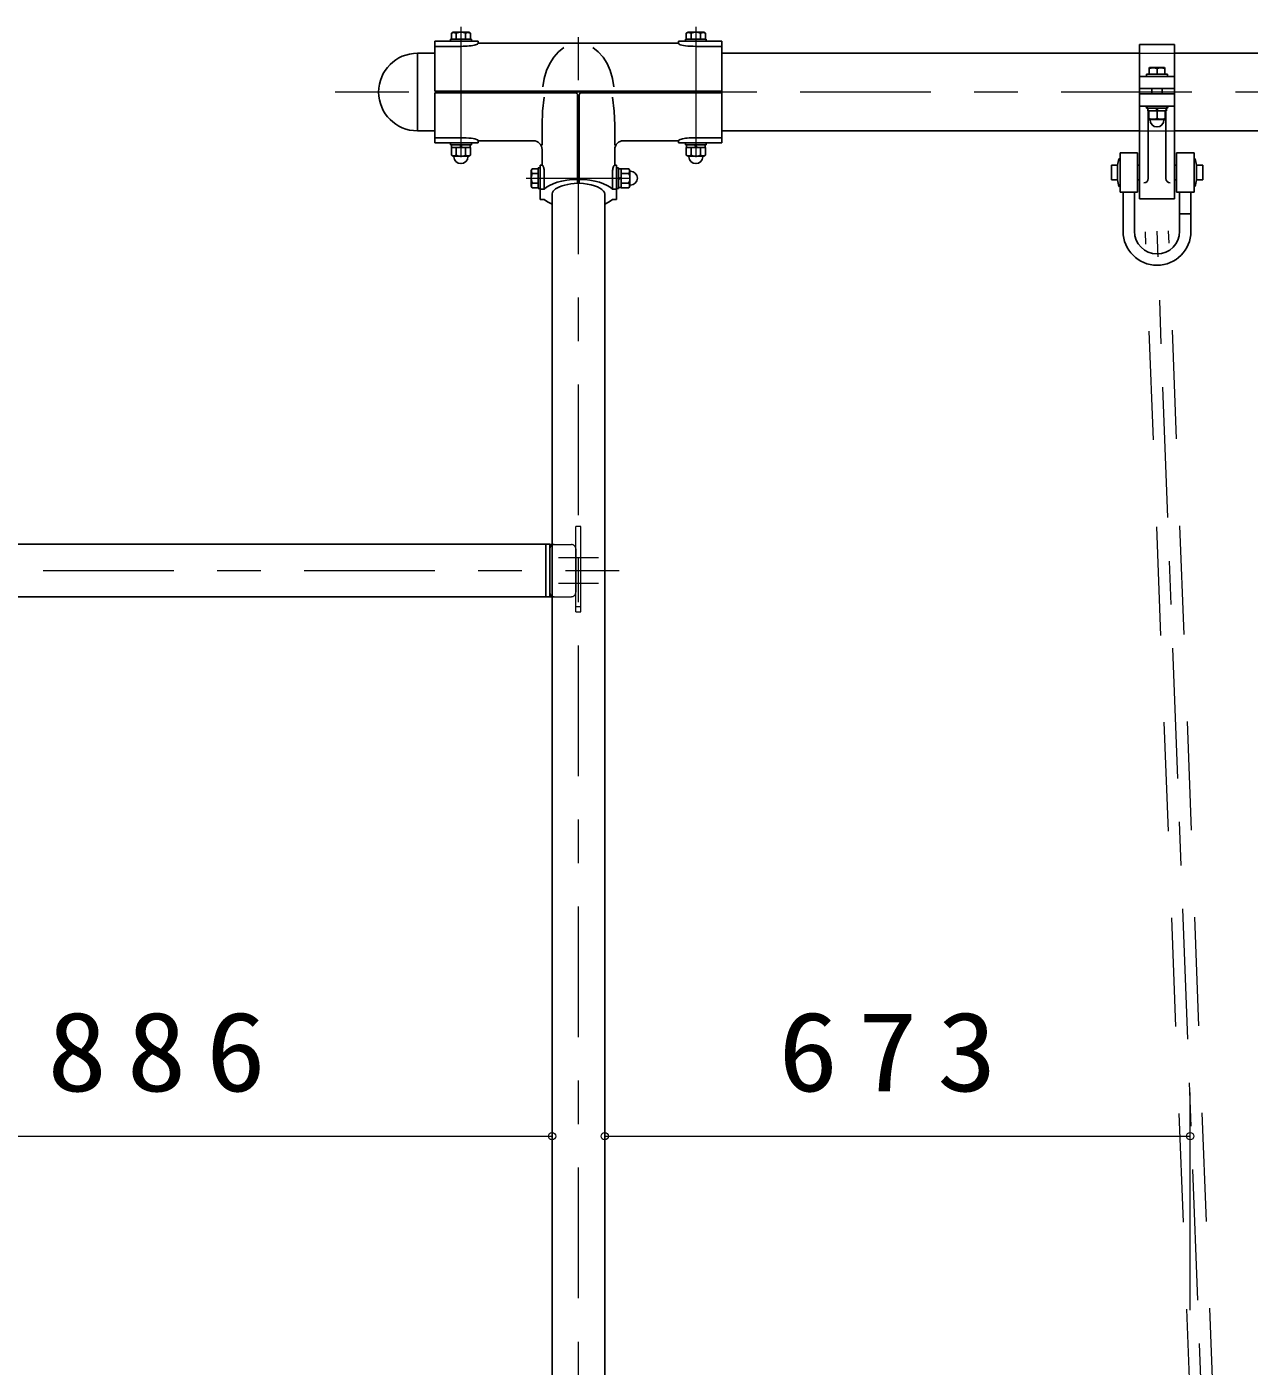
# Model space of a CAD drawing. Units: millimetres on the paper, scale 1:50. Extents: x 200 to 813, y 141 to 438.
# Drawn here: x 277.68 to 305.78, y 228.57 to 259.36 of the extents above; entities that cross this region are included whole.
import ezdxf

# ---------------------------------------------------------------- set-up
doc = ezdxf.new("R2010")
doc.units = ezdxf.units.MM
doc.linetypes.add('USER1', pattern=[4.5, 2.5, -2])
doc.linetypes.add('USER2', pattern=[6, 3, -1, 1, -1])
doc.layers.add('線', color=2, linetype='Continuous', lineweight=25)
doc.layers.add('補助', color=2, linetype='Continuous', lineweight=13)
doc.styles.add('ＭＳ ゴシック', font='')
doc.styles.get('ＭＳ ゴシック').set_extended_font_data('MS Gothic')

# ---------------------------------------------------------------- blocks, each defined once
blk = doc.blocks.new('dimension_origin')
at = {"color": 0, "linetype": 'Continuous', "lineweight": -2}
blk.add_circle((0, 0), 1.25, dxfattribs=at)

msp = doc.modelspace()

# ---------------------------------------------------------------- linework, layer by layer
at = {"layer": '線', "color": 1, "linetype": 'USER2', "lineweight": 13}
for p, q in [((287.661, 259.358), (287.661, 256.358)), ((293.061, 259.358), (293.061, 256.358)), ((290.361, 200.133), (290.361, 259.123)), ((322.461, 257.858), (284.77, 257.858)), ((289.161, 255.877), (291.561, 255.877)), ((305.061, 218.098), (303.661, 254.657)), ((289.901, 247.158), (290.821, 247.158)), ((254.061, 246.858), (291.301, 246.858)), ((289.901, 246.57), (290.821, 246.57))]:
    msp.add_line(p, q, dxfattribs=at)
at = {"layer": '線', "color": 7}
for p, q in [((288.061, 259.024), (287.061, 259.024)), ((287.061, 259.024), (287.061, 257.879)), ((288.061, 259.024), (288.061, 258.979)), ((292.661, 258.979), (288.061, 258.979)), ((292.661, 259.024), (292.661, 258.979)), ((292.661, 259.024), (293.661, 259.024)), ((293.661, 259.024), (293.661, 257.879)), ((287.061, 258.749), (286.661, 258.749)), ((303.261, 258.749), (293.661, 258.749)), ((313.861, 258.749), (304.061, 258.749)), ((287.061, 257.837), (287.061, 256.692)), ((293.661, 257.837), (293.661, 256.692)), ((287.061, 256.967), (286.661, 256.967)), ((303.261, 256.967), (293.661, 256.967)), ((313.861, 256.967), (304.061, 256.967)), ((288.061, 256.692), (287.061, 256.692)), ((288.061, 256.737), (288.061, 256.692)), ((289.281, 256.737), (288.061, 256.737)), ((289.326, 256.737), (289.281, 256.737)), ((289.526, 256.537), (289.526, 256.177)), ((291.196, 256.537), (291.196, 256.177)), ((291.396, 256.737), (291.441, 256.737)), ((291.441, 256.737), (292.661, 256.737)), ((292.661, 256.737), (292.661, 256.692)), ((292.661, 256.692), (293.661, 256.692)), ((289.486, 256.177), (289.526, 256.177)), ((289.486, 256.177), (289.486, 255.626)), ((291.194, 256.177), (291.236, 256.177)), ((291.236, 256.177), (291.236, 255.626)), ((289.578, 255.626), (289.486, 255.626)), ((289.486, 255.626), (289.486, 255.391)), ((291.143, 255.626), (291.236, 255.626)), ((291.236, 255.626), (291.236, 255.391)), ((289.578, 255.391), (289.486, 255.391)), ((289.756, 200.097), (289.756, 255.509)), ((290.966, 200.097), (290.966, 255.509)), ((291.143, 255.391), (291.236, 255.391)), ((273.661, 247.463), (289.701, 247.463)), ((289.701, 247.463), (289.701, 246.253)), ((273.661, 246.253), (289.701, 246.253))]:
    msp.add_line(p, q, dxfattribs=at)
at = {"layer": '線'}
for p, q in [((287.421, 259.074), (287.901, 259.074)), ((287.421, 259.024), (287.421, 259.074)), ((287.421, 259.024), (287.901, 259.024)), ((287.441, 259.211), (287.481, 259.234)), ((287.441, 259.074), (287.441, 259.211)), ((287.441, 259.074), (287.88, 259.074)), ((287.481, 259.234), (287.841, 259.234)), ((287.551, 259.074), (287.551, 259.211)), ((287.77, 259.074), (287.77, 259.211)), ((287.88, 259.211), (287.841, 259.234)), ((287.88, 259.074), (287.88, 259.211)), ((287.901, 259.074), (287.901, 259.024)), ((292.821, 259.074), (293.301, 259.074)), ((292.821, 259.024), (292.821, 259.074)), ((292.821, 259.024), (293.301, 259.024)), ((292.841, 259.211), (292.881, 259.234)), ((292.841, 259.074), (292.841, 259.211)), ((292.841, 259.074), (293.28, 259.074)), ((292.881, 259.234), (293.241, 259.234)), ((292.951, 259.074), (292.951, 259.211)), ((293.17, 259.074), (293.17, 259.211)), ((293.28, 259.211), (293.241, 259.234)), ((293.28, 259.074), (293.28, 259.211)), ((293.301, 259.074), (293.301, 259.024)), ((303.261, 258.949), (304.061, 258.949)), ((303.261, 258.949), (303.261, 255.407)), ((304.061, 258.949), (304.061, 255.407)), ((286.661, 258.749), (286.661, 256.967)), ((287.061, 258.908), (287.661, 258.908)), ((293.661, 258.908), (293.061, 258.908)), ((303.481, 258.409), (303.491, 258.419)), ((303.481, 258.409), (303.481, 258.269)), ((303.831, 258.419), (303.491, 258.419)), ((303.661, 258.269), (303.661, 258.396)), ((303.841, 258.409), (303.831, 258.419)), ((303.841, 258.409), (303.841, 258.269)), ((303.261, 258.219), (304.061, 258.219)), ((303.421, 258.269), (303.901, 258.269)), ((303.421, 258.219), (303.421, 258.269)), ((303.421, 258.219), (303.901, 258.219)), ((303.841, 258.269), (303.481, 258.269)), ((303.901, 258.269), (303.901, 258.219)), ((287.061, 257.879), (293.661, 257.879)), ((290.301, 257.837), (287.061, 257.837)), ((290.341, 257.797), (290.341, 255.761)), ((290.381, 257.797), (290.381, 255.761)), ((290.421, 257.837), (293.661, 257.837)), ((303.261, 257.939), (304.061, 257.939)), ((303.261, 257.817), (304.061, 257.817)), ((303.541, 257.939), (303.541, 257.817)), ((303.781, 257.939), (303.781, 257.817)), ((303.261, 257.537), (304.061, 257.537)), ((303.421, 257.537), (303.901, 257.537)), ((303.421, 257.487), (303.421, 257.537)), ((303.421, 257.487), (303.901, 257.487)), ((303.446, 257.487), (303.876, 257.487)), ((303.446, 257.487), (303.446, 257.427)), ((303.446, 257.427), (303.876, 257.427)), ((303.461, 257.437), (303.461, 255.873)), ((303.471, 257.427), (303.471, 257.233)), ((303.471, 257.427), (303.851, 257.427)), ((303.657, 257.427), (303.641, 257.487)), ((303.661, 257.427), (303.661, 257.25)), ((303.68, 257.427), (303.664, 257.487)), ((303.851, 257.427), (303.851, 257.233)), ((303.861, 257.437), (303.861, 255.873)), ((303.876, 257.487), (303.876, 257.427)), ((303.901, 257.537), (303.901, 257.487)), ((289.526, 257.097), (289.526, 256.637)), ((291.196, 257.097), (291.196, 256.637)), ((303.471, 257.233), (303.481, 257.227)), ((303.481, 257.227), (303.841, 257.227)), ((303.501, 257.217), (303.501, 257.227)), ((303.821, 257.217), (303.821, 257.227)), ((303.851, 257.233), (303.841, 257.227)), ((287.061, 256.808), (287.661, 256.808)), ((293.661, 256.808), (293.061, 256.808)), ((287.421, 256.692), (287.901, 256.692)), ((287.421, 256.642), (287.421, 256.692)), ((287.421, 256.642), (287.901, 256.642)), ((287.441, 256.582), (287.88, 256.582)), ((287.441, 256.582), (287.441, 256.405)), ((287.446, 256.642), (287.876, 256.642)), ((287.446, 256.642), (287.446, 256.582)), ((287.446, 256.582), (287.876, 256.582)), ((287.551, 256.582), (287.551, 256.405)), ((287.657, 256.582), (287.641, 256.642)), ((287.68, 256.582), (287.664, 256.642)), ((287.77, 256.582), (287.77, 256.405)), ((287.876, 256.642), (287.876, 256.582)), ((287.88, 256.582), (287.88, 256.405)), ((287.901, 256.692), (287.901, 256.642)), ((292.821, 256.692), (293.301, 256.692)), ((292.821, 256.642), (292.821, 256.692)), ((292.821, 256.642), (293.301, 256.642)), ((292.841, 256.582), (293.28, 256.582)), ((292.841, 256.582), (292.841, 256.405)), ((292.846, 256.642), (293.276, 256.642)), ((292.846, 256.642), (292.846, 256.582)), ((292.846, 256.582), (293.276, 256.582)), ((292.951, 256.582), (292.951, 256.405)), ((293.057, 256.582), (293.041, 256.642)), ((293.08, 256.582), (293.064, 256.642)), ((293.17, 256.582), (293.17, 256.405)), ((293.276, 256.642), (293.276, 256.582)), ((293.28, 256.582), (293.28, 256.405)), ((293.301, 256.692), (293.301, 256.642)), ((287.441, 256.405), (287.481, 256.382)), ((287.481, 256.382), (287.841, 256.382)), ((287.501, 256.372), (287.501, 256.382)), ((287.821, 256.372), (287.821, 256.382)), ((287.88, 256.405), (287.841, 256.382)), ((292.841, 256.405), (292.881, 256.382)), ((292.881, 256.382), (293.241, 256.382)), ((292.901, 256.372), (292.901, 256.382)), ((293.221, 256.372), (293.221, 256.382)), ((293.28, 256.405), (293.241, 256.382)), ((302.756, 256.177), (302.611, 256.177)), ((302.611, 256.177), (302.611, 255.837)), ((302.756, 256.176), (302.786, 256.324)), ((302.756, 256.176), (302.756, 255.837)), ((302.786, 256.324), (302.811, 256.319)), ((302.811, 256.457), (303.211, 256.457)), ((302.811, 256.457), (302.811, 255.557)), ((302.811, 256.319), (302.811, 255.695)), ((303.211, 256.457), (303.211, 255.557)), ((303.261, 256.177), (303.211, 256.177)), ((304.111, 256.177), (304.06, 256.177)), ((304.511, 256.457), (304.111, 256.457)), ((304.111, 256.457), (304.111, 255.557)), ((304.511, 256.457), (304.511, 255.557)), ((304.535, 256.324), (304.511, 256.319)), ((304.511, 256.319), (304.511, 255.695)), ((304.566, 256.176), (304.535, 256.324)), ((304.711, 256.177), (304.566, 256.177)), ((304.566, 256.176), (304.566, 255.837)), ((304.711, 255.837), (304.711, 256.177)), ((289.298, 256.096), (289.276, 256.057)), ((289.276, 255.697), (289.276, 256.057)), ((289.436, 256.096), (289.298, 256.096)), ((289.436, 255.986), (289.298, 255.986)), ((289.436, 255.637), (289.436, 256.117)), ((289.436, 256.117), (289.486, 256.117)), ((289.436, 255.657), (289.436, 256.096)), ((289.486, 255.637), (289.486, 256.117)), ((289.578, 255.626), (289.578, 255.994)), ((291.143, 255.626), (291.143, 255.994)), ((291.236, 255.637), (291.236, 256.117)), ((291.236, 256.117), (291.286, 256.117)), ((291.286, 255.637), (291.286, 256.117)), ((291.286, 255.662), (291.286, 256.092)), ((291.286, 256.092), (291.346, 256.092)), ((291.346, 255.896), (291.286, 255.88)), ((291.346, 255.873), (291.286, 255.857)), ((291.346, 255.657), (291.346, 256.096)), ((291.346, 256.096), (291.523, 256.096)), ((291.346, 255.662), (291.346, 256.092)), ((291.346, 255.986), (291.523, 255.986)), ((291.523, 256.096), (291.546, 256.057)), ((291.546, 255.697), (291.546, 256.057)), ((291.556, 256.037), (291.546, 256.037)), ((289.298, 255.657), (289.276, 255.697)), ((289.436, 255.767), (289.298, 255.767)), ((289.436, 255.657), (289.298, 255.657)), ((289.486, 255.637), (289.436, 255.637)), ((291.286, 255.637), (291.236, 255.637)), ((291.286, 255.662), (291.346, 255.662)), ((291.346, 255.767), (291.523, 255.767)), ((291.346, 255.657), (291.523, 255.657)), ((291.523, 255.657), (291.546, 255.697)), ((291.556, 255.717), (291.546, 255.717)), ((302.611, 255.837), (302.756, 255.837)), ((302.756, 255.837), (302.786, 255.69)), ((302.786, 255.69), (302.811, 255.695)), ((302.811, 255.557), (303.211, 255.557)), ((302.881, 255.557), (302.881, 254.657)), ((303.141, 255.557), (303.141, 254.657)), ((303.211, 255.837), (303.261, 255.837)), ((304.06, 255.837), (304.111, 255.837)), ((304.511, 255.557), (304.111, 255.557)), ((304.181, 255.557), (304.181, 254.977)), ((304.441, 255.557), (304.441, 254.977)), ((304.535, 255.69), (304.511, 255.695)), ((304.566, 255.837), (304.535, 255.69)), ((304.566, 255.837), (304.711, 255.837)), ((303.261, 255.407), (304.061, 255.407)), ((304.181, 255.057), (304.441, 255.057)), ((304.181, 254.657), (304.181, 254.977)), ((304.441, 254.657), (304.441, 254.977)), ((289.611, 247.463), (289.611, 246.253)), ((289.701, 247.463), (289.801, 247.458)), ((289.701, 247.358), (289.701, 246.358)), ((289.701, 246.253), (289.801, 246.258))]:
    msp.add_line(p, q, dxfattribs=at)
at = {"layer": '線', "color": 4, "linetype": 'USER1', "lineweight": 13}
for p, q in [((303.261, 258.749), (304.061, 258.749)), ((303.261, 256.967), (304.061, 256.967)), ((304.784, 218.388), (303.396, 254.647)), ((305.314, 218.408), (303.926, 254.667)), ((290.421, 247.873), (290.301, 247.873)), ((290.301, 245.908), (290.301, 247.873)), ((290.421, 245.908), (290.421, 247.873)), ((289.801, 247.458), (290.201, 247.458)), ((290.301, 247.358), (290.301, 246.358)), ((289.801, 246.258), (290.201, 246.258)), ((290.301, 246.036), (290.421, 246.036)), ((290.301, 245.908), (290.421, 245.908))]:
    msp.add_line(p, q, dxfattribs=at)
at = {"layer": '線'}
for points in [[(287.661, 258.908), (287.71, 258.909), (287.759, 258.91), (287.806, 258.913), (287.851, 258.917), (287.893, 258.921), (287.932, 258.927), (287.966, 258.933), (287.996, 258.94), (288.02, 258.948), (288.039, 258.956), (288.052, 258.964), (288.059, 258.973), (288.06, 258.976), (288.061, 258.979)], [(292.661, 258.979), (292.666, 258.968), (292.68, 258.957), (292.704, 258.947), (292.737, 258.937), (292.778, 258.929), (292.826, 258.922), (292.879, 258.916), (292.937, 258.912), (292.998, 258.909), (293.061, 258.908)], [(290.026, 258.879), (289.904, 258.785), (289.795, 258.663), (289.702, 258.517), (289.627, 258.351), (289.574, 258.17), (289.543, 257.979)], [(291.179, 257.979), (291.148, 258.17), (291.094, 258.351), (291.02, 258.517), (290.927, 258.663), (290.818, 258.785), (290.696, 258.879)], [(289.573, 257.737), (289.538, 257.421), (289.526, 257.097)], [(291.196, 257.097), (291.184, 257.421), (291.148, 257.737)], [(287.661, 256.808), (287.723, 256.807), (287.784, 256.804), (287.842, 256.8), (287.896, 256.794), (287.944, 256.787), (287.984, 256.779), (288.017, 256.769), (288.041, 256.759), (288.056, 256.748), (288.061, 256.737)], [(292.661, 256.737), (292.663, 256.745), (292.672, 256.753), (292.685, 256.761), (292.704, 256.769), (292.728, 256.776), (292.757, 256.783), (292.789, 256.789), (292.826, 256.794), (292.865, 256.799), (292.908, 256.802), (292.952, 256.805), (292.998, 256.807), (293.029, 256.807), (293.061, 256.808)], [(289.578, 255.994), (289.578, 256.017), (289.577, 256.039), (289.575, 256.06), (289.572, 256.081), (289.569, 256.1), (289.565, 256.118), (289.56, 256.133), (289.555, 256.147), (289.549, 256.158), (289.543, 256.167), (289.537, 256.173), (289.53, 256.176), (289.528, 256.177), (289.526, 256.177)], [(291.198, 256.177), (291.189, 256.176), (291.181, 256.17), (291.173, 256.159), (291.166, 256.144), (291.159, 256.126), (291.154, 256.104), (291.149, 256.079), (291.146, 256.052), (291.144, 256.023), (291.143, 255.994)], [(290.341, 255.761), (290.264, 255.756), (290.188, 255.748), (290.117, 255.736), (290.049, 255.721), (289.986, 255.703), (289.93, 255.681), (289.88, 255.658), (289.838, 255.632), (289.804, 255.605), (289.779, 255.576), (289.763, 255.546), (289.756, 255.515), (289.756, 255.512), (289.756, 255.509)], [(290.966, 255.509), (290.959, 255.546), (290.938, 255.582), (290.903, 255.617), (290.856, 255.649), (290.798, 255.679), (290.729, 255.705), (290.651, 255.726), (290.565, 255.743), (290.475, 255.755), (290.381, 255.761)]]:
    msp.add_lwpolyline(points, dxfattribs=at)
at = {"layer": '線', "color": 7}
for points in [[(290.341, 255.851), (290.216, 255.844), (290.095, 255.83), (289.98, 255.81), (289.874, 255.783), (289.779, 255.75), (289.697, 255.713), (289.63, 255.671), (289.578, 255.626)], [(291.143, 255.626), (291.092, 255.671), (291.024, 255.713), (290.942, 255.75), (290.847, 255.783), (290.741, 255.81), (290.627, 255.83), (290.506, 255.844), (290.381, 255.851)], [(289.578, 255.391), (289.653, 255.331), (289.756, 255.277)], [(290.966, 255.277), (291.069, 255.331), (291.143, 255.391)]]:
    msp.add_lwpolyline(points, dxfattribs=at)
at = {"layer": '線'}
for centre, radius, start, end in [((287.496, 259.116), 0.11, 60, 120), ((287.661, 258.958), 0.276, 66.5735, 113.4265), ((287.825, 259.116), 0.11, 60, 120), ((292.896, 259.116), 0.11, 60, 120), ((293.061, 258.958), 0.276, 66.5735, 113.4265), ((293.225, 259.116), 0.11, 60, 120), ((303.571, 258.167), 0.246, 68.5823, 111.4176), ((303.751, 258.167), 0.246, 68.5824, 111.4176), ((290.301, 257.797), 0.04, 0, 90), ((290.421, 257.797), 0.04, 90, 180), ((303.361, 257.437), 0.1, 0, 90), ((303.961, 257.437), 0.1, 90, 180), ((303.566, 257.507), 0.274, 249.7445, 290.2556), ((303.661, 257.217), 0.16, 180, 0), ((303.756, 257.507), 0.274, 249.7445, 290.2556), ((287.496, 256.5), 0.11, 240, 300), ((287.661, 256.372), 0.16, 180, 0), ((287.661, 256.658), 0.276, 246.5735, 293.4265), ((287.825, 256.5), 0.11, 240, 300), ((292.896, 256.5), 0.11, 240, 300), ((293.061, 256.372), 0.16, 180, 0), ((293.061, 256.658), 0.276, 246.5735, 293.4265), ((293.225, 256.5), 0.11, 240, 300), ((289.552, 255.877), 0.276, 156.5735, 203.4265), ((289.393, 256.041), 0.11, 150, 210), ((291.428, 256.041), 0.11, 330, 30), ((291.27, 255.877), 0.276, 336.5735, 23.4265), ((291.556, 255.877), 0.16, 270, 90), ((303.361, 255.873), 0.1, 270, 0), ((303.961, 255.873), 0.1, 180, 270), ((289.393, 255.712), 0.11, 150, 210), ((291.428, 255.712), 0.11, 330, 30), ((303.661, 254.657), 0.78, 180, 0), ((303.661, 254.657), 0.52, 180, 0), ((289.801, 247.358), 0.1, 90, 180), ((289.801, 246.358), 0.1, 180, 270)]:
    msp.add_arc(centre, radius, start, end, dxfattribs=at)
at = {"layer": '線', "color": 7}
for centre, radius, start, end in [((286.661, 257.858), 0.891, 90, 270), ((289.326, 256.537), 0.2, 0, 90), ((291.396, 256.537), 0.2, 90, 180)]:
    msp.add_arc(centre, radius, start, end, dxfattribs=at)
at = {"layer": '線', "color": 4, "linetype": 'USER1', "lineweight": 13}
for centre, start, end in [((290.201, 247.358), 0, 90), ((290.201, 246.358), 270, 0)]:
    msp.add_arc(centre, 0.1, start, end, dxfattribs=at)
at = {"layer": '補助'}
for p, q in [((289.756, 229.858), (289.756, 234.858)), ((290.966, 229.858), (290.966, 234.858)), ((304.422, 229.858), (304.422, 234.858)), ((272.028, 233.858), (289.756, 233.858)), ((290.966, 233.858), (304.422, 233.858))]:
    msp.add_line(p, q, dxfattribs=at)

# ---------------------------------------------------------------- block references
at = {"layer": '補助', "xscale": 0.0667, "yscale": 0.0667, "rotation": 180}
for p in [(289.756, 233.858), (304.422, 233.858)]:
    msp.add_blockref('dimension_origin', p, dxfattribs=at)
at = {"layer": '補助', "xscale": 0.0667, "yscale": 0.0667}
msp.add_blockref('dimension_origin', (290.966, 233.858), dxfattribs=at)

# ---------------------------------------------------------------- texts
at = {"layer": '補助', "char_height": 1.833, "attachment_point": 8, "style": 'ＭＳ ゴシック'}
for s, insert in [('\\T1.33;\\W1.1;886', (280.892, 234.858)), ('\\T1.33;\\W1.1;673', (297.694, 234.858))]:
    msp.add_mtext(s, dxfattribs=dict(at, insert=insert))

doc.saveas('drawing.dxf')
